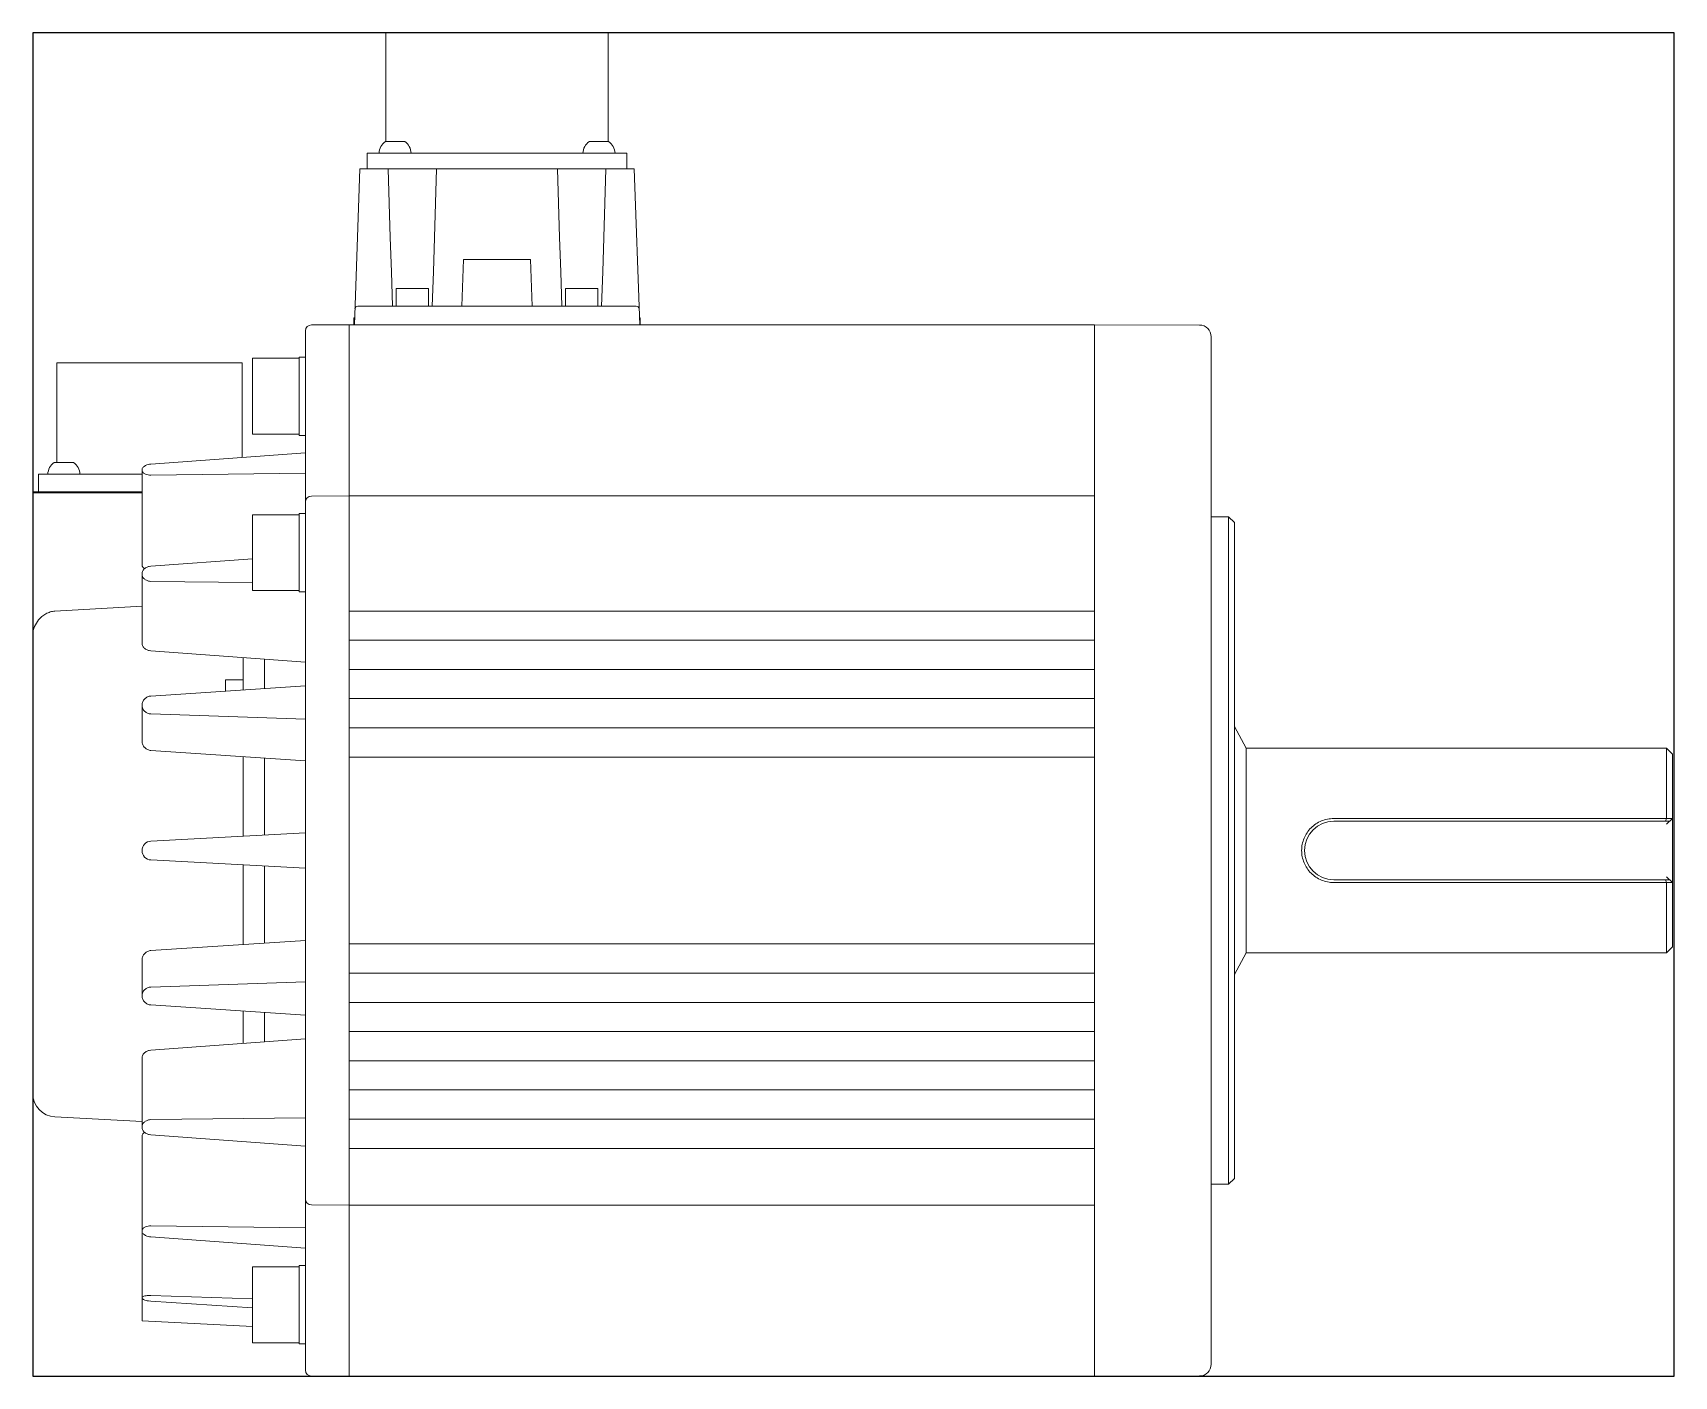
# Model space of a CAD drawing. Header units: millimetres. Extents: x 100 to 381, y 50 to 280.
import ezdxf
from ezdxf.enums import TextEntityAlignment as Align

# ---------------------------------------------------------------- set-up
doc = ezdxf.new("R2010")
doc.units = ezdxf.units.MM
for name, color, linetype, lineweight in [('EPLAN_Graphic', 240, 'Continuous', 50), ('EPLAN_Property', 1, 'Continuous', 25), ('EPLAN_Symbol', 7, 'Continuous', 25)]:
    doc.layers.add(name, color=color, linetype=linetype, lineweight=lineweight)
doc.styles.add('Tahoma', font='')
doc.styles.get('Tahoma').set_extended_font_data('Tahoma')

# ---------------------------------------------------------------- blocks, each defined once
blk = doc.blocks.new('EPLSYM_LibrarySPECIAL_Symbol12_Variant0_Placement8')
at = {"layer": 'EPLAN_Symbol', "ltscale": 4}
blk.add_lwpolyline([(0, -230), (281.1, -230), (281.1, 0), (0, 0)], close=True, dxfattribs=at)
at = {"layer": 'EPLAN_Property', "style": 'Tahoma'}
blk.add_attdef('Legend_Item', text='', height=1.63, dxfattribs=at).set_placement((0, -5.4), align=Align.BOTTOM_CENTER)

msp = doc.modelspace()

# ---------------------------------------------------------------- linework, layer by layer
at = {"layer": 'EPLAN_Graphic', "linetype": 'Continuous', "lineweight": 0, "ltscale": 32.669998}
for p, q in [((160.46, 261.4), (160.46, 280)), ((160.46, 280), (198.54, 280)), ((198.54, 261.4), (198.54, 280)), ((157.28, 256.7), (157.28, 259.4)), ((157.28, 259.4), (201.72, 259.4)), ((160.39, 261.4), (163.69, 261.4)), ((195.31, 261.4), (198.61, 261.4)), ((201.72, 259.4), (201.72, 256.7)), ((155.07, 230), (156, 256.7)), ((156, 256.7), (203, 256.7)), ((203, 256.7), (203.93, 230)), ((173.5, 233.2), (173.78, 241.2)), ((185.22, 241.2), (173.78, 241.2)), ((185.5, 233.2), (185.22, 241.2)), ((162.25, 236.2), (162.25, 233.2)), ((167.75, 236.2), (162.25, 236.2)), ((167.75, 236.2), (167.75, 233.2)), ((191.25, 236.2), (191.25, 233.2)), ((196.75, 236.2), (191.25, 236.2)), ((196.75, 236.2), (196.75, 233.2)), ((155, 230), (155, 231.22)), ((155, 231.22), (155.11, 231.22)), ((155.66, 233.2), (203.34, 233.2)), ((203.89, 231.22), (204, 231.22)), ((204, 230), (204, 231.22)), ((146.7, 51.01), (146.7, 228.99)), ((147.7, 229.99), (154.2, 230)), ((154.2, 181), (154.2, 230)), ((154.2, 50), (154.2, 230)), ((281.8, 230), (154.2, 230)), ((281.8, 50), (281.8, 230)), ((299.8, 229.97), (281.8, 230)), ((301.8, 227.97), (301.8, 52.03)), ((104.12, 206.43), (104.12, 223.48)), ((104.12, 223.48), (135.87, 223.48)), ((135.87, 207.31), (135.87, 223.48)), ((137.6, 211.27), (137.6, 224.27)), ((137.6, 224.27), (145.6, 224.27)), ((145.6, 224.47), (145.6, 211.07)), ((145.6, 224.47), (146.7, 224.47)), ((137.6, 211.27), (145.6, 211.27)), ((145.6, 211.07), (146.7, 211.07)), ((146.7, 208.1), (120.23, 206.17)), ((103.67, 206.43), (106.97, 206.43)), ((100.95, 201.43), (100.95, 204.43)), ((100.95, 204.43), (118.7, 204.43)), ((118.7, 188.92), (118.7, 205.15)), ((120.23, 204.27), (146.7, 204.58)), ((100, 201.23), (100.2, 201.43)), ((100, 98.39), (100, 201.23)), ((118.7, 201.23), (100, 201.23)), ((118.7, 201.43), (100.2, 201.43)), ((147.7, 200.69), (154.2, 200.7)), ((281.8, 200.7), (154.2, 200.7)), ((137.6, 184.5), (137.6, 197.5)), ((137.6, 197.5), (145.6, 197.5)), ((145.6, 197.7), (145.6, 184.3)), ((145.6, 197.7), (146.7, 197.7)), ((301.8, 197.15), (304.8, 197.15)), ((304.8, 82.85), (304.8, 197.15)), ((304.8, 197.15), (305.8, 196.15)), ((281.8, 181), (281.8, 195.7)), ((305.8, 83.85), (305.8, 196.15)), ((137.6, 189.96), (120.23, 188.69)), ((118.7, 175.54), (118.7, 187.34)), ((120.23, 186.08), (137.6, 185.88)), ((137.6, 184.5), (145.6, 184.5)), ((145.6, 184.3), (146.7, 184.3)), ((118.7, 181.85), (103.79, 180.98)), ((281.8, 181), (154.2, 181)), ((154.2, 171), (154.2, 176)), ((281.8, 176), (154.2, 176)), ((281.8, 171), (281.8, 176)), ((120.23, 174.19), (146.7, 172.25)), ((136, 173.04), (136, 167.49)), ((139.7, 172.76), (139.7, 167.73)), ((133, 169.25), (133, 167.29)), ((133, 169.25), (136, 169.25)), ((281.8, 171), (154.2, 171)), ((146.7, 168.19), (120.23, 166.44)), ((154.2, 161), (154.2, 166)), ((281.8, 166), (154.2, 166)), ((281.8, 161), (281.8, 166)), ((118.7, 158.69), (118.7, 164.89)), ((120.23, 163.38), (146.7, 162.49)), ((281.8, 161), (154.2, 161)), ((307.8, 157.5), (305.8, 161.25)), ((379.8, 157.5), (307.8, 157.5)), ((307.8, 122.5), (307.8, 157.5)), ((380.8, 156.5), (379.8, 157.5)), ((379.8, 145.47), (379.8, 157.5)), ((120.23, 157.13), (146.7, 155.38)), ((136, 156.09), (136, 142.44)), ((139.7, 155.84), (139.7, 142.63)), ((154.2, 124), (154.2, 156)), ((281.8, 156), (154.2, 156)), ((281.8, 124), (281.8, 156)), ((380.8, 123.5), (380.8, 156.5)), ((379.8, 145.47), (322.8, 145.47)), ((322.8, 145), (380.3, 145)), ((379.59, 145), (379.8, 145.47)), ((379.8, 144.5), (380.8, 145.5)), ((379.8, 145.49), (380.8, 145.49)), ((146.7, 143), (120.23, 141.61)), ((120.23, 138.39), (146.7, 137)), ((136, 137.56), (136, 123.91)), ((139.7, 137.37), (139.7, 124.16)), ((380.3, 135), (322.8, 135)), ((379.59, 135), (379.8, 134.53)), ((379.8, 135.5), (380.8, 134.5)), ((379.8, 134.53), (322.8, 134.53)), ((379.8, 122.5), (379.8, 134.53)), ((380.8, 134.51), (379.8, 134.51)), ((146.7, 124.62), (120.23, 122.87)), ((281.8, 124), (154.2, 124)), ((118.7, 121.31), (118.7, 115.11)), ((307.8, 122.5), (305.8, 118.75)), ((379.8, 122.5), (307.8, 122.5)), ((380.8, 123.5), (379.8, 122.5)), ((154.2, 114), (154.2, 119)), ((281.8, 119), (154.2, 119)), ((281.8, 114), (281.8, 119)), ((146.7, 117.51), (120.23, 116.62)), ((120.23, 113.56), (146.7, 111.81)), ((136, 112.51), (136, 106.96)), ((281.8, 114), (154.2, 114)), ((139.7, 112.27), (139.7, 107.24)), ((146.7, 107.75), (120.23, 105.81)), ((154.2, 104), (154.2, 109)), ((281.8, 109), (154.2, 109)), ((281.8, 104), (281.8, 109)), ((118.7, 104.46), (118.7, 92.66)), ((281.8, 104), (154.2, 104)), ((154.2, 94), (154.2, 99)), ((281.8, 99), (154.2, 99)), ((281.8, 94), (281.8, 99)), ((103.79, 94.4), (118.7, 93.62)), ((146.7, 94.23), (120.23, 93.92)), ((281.8, 94), (154.2, 94)), ((118.7, 91.08), (118.7, 59.47)), ((120.23, 91.31), (146.7, 89.37)), ((154.2, 50), (154.2, 89)), ((281.8, 89), (154.2, 89)), ((281.8, 84.3), (281.8, 89)), ((301.8, 82.85), (304.8, 82.85)), ((304.8, 82.85), (305.8, 83.85)), ((147.7, 79.31), (154.2, 79.3)), ((281.8, 79.3), (154.2, 79.3)), ((146.7, 75.42), (120.23, 75.73)), ((120.23, 73.83), (146.7, 71.9)), ((137.6, 55.73), (137.6, 68.73)), ((137.6, 68.73), (145.6, 68.73)), ((145.6, 68.93), (145.6, 55.53)), ((145.6, 68.93), (146.7, 68.93)), ((137.6, 63.25), (120.23, 63.83)), ((120.23, 62.83), (137.6, 61.69)), ((137.6, 58.48), (118.7, 59.47)), ((137.6, 55.73), (145.6, 55.73)), ((145.6, 55.53), (146.7, 55.53)), ((147.7, 50.01), (154.2, 50)), ((281.8, 50), (154.2, 50)), ((299.8, 50.03), (281.8, 50))]:
    msp.add_line(p, q, dxfattribs=at)
for points in [[(161.6, 233.2), (161.4, 239.07), (161.21, 244.95), (161.04, 250.82), (160.88, 256.7)], [(169.12, 256.7), (168.96, 250.82), (168.79, 244.95), (168.6, 239.07), (168.4, 233.2)], [(190.6, 233.2), (190.4, 239.07), (190.21, 244.95), (190.04, 250.82), (189.88, 256.7)], [(198.12, 256.7), (197.96, 250.82), (197.79, 244.95), (197.6, 239.07), (197.4, 233.2)], [(120.23, 206.17), (119.98, 206.14), (119.74, 206.08), (119.5, 206.01), (119.28, 205.9), (119.07, 205.77), (118.97, 205.69), (118.89, 205.6), (118.81, 205.5), (118.75, 205.39), (118.71, 205.28), (118.7, 205.15)], [(118.7, 205.15), (118.71, 205.03), (118.75, 204.92), (118.81, 204.81), (118.89, 204.72), (118.97, 204.63), (119.07, 204.56), (119.18, 204.5), (119.28, 204.45), (119.51, 204.36), (119.75, 204.31), (119.99, 204.28), (120.23, 204.27)], [(118.7, 188.92), (118.71, 188.82), (118.74, 188.71), (118.78, 188.62), (118.84, 188.53), (118.9, 188.45), (118.98, 188.38), (119.14, 188.25)], [(120.23, 188.69), (119.95, 188.65), (119.82, 188.61), (119.69, 188.57), (119.56, 188.52), (119.43, 188.45), (119.31, 188.38), (119.2, 188.3), (119.09, 188.2), (119, 188.1), (118.91, 187.99), (118.84, 187.87), (118.78, 187.75), (118.74, 187.61), (118.71, 187.48), (118.7, 187.34)], [(118.7, 187.34), (118.71, 187.2), (118.74, 187.06), (118.78, 186.93), (118.84, 186.81), (118.91, 186.7), (119, 186.59), (119.1, 186.49), (119.2, 186.41), (119.32, 186.33), (119.44, 186.26), (119.56, 186.21), (119.69, 186.16), (119.82, 186.13), (119.96, 186.1), (120.23, 186.08)], [(101, 179.48), (101.27, 179.78), (101.41, 179.93), (101.56, 180.07), (101.72, 180.2), (101.89, 180.32), (102.06, 180.43), (102.23, 180.53), (102.42, 180.62), (102.6, 180.71), (102.79, 180.78), (102.99, 180.84), (103.18, 180.9), (103.38, 180.94), (103.59, 180.96), (103.79, 180.98)], [(100, 177.02), (100.02, 177.35), (100.07, 177.69), (100.17, 178.01), (100.29, 178.33), (100.44, 178.63), (100.61, 178.93), (100.8, 179.21), (101, 179.48)], [(118.7, 175.54), (118.71, 175.4), (118.74, 175.27), (118.78, 175.13), (118.84, 175.01), (118.91, 174.89), (119, 174.78), (119.09, 174.67), (119.2, 174.58), (119.31, 174.5), (119.43, 174.43), (119.56, 174.36), (119.69, 174.31), (119.82, 174.26), (119.95, 174.23), (120.23, 174.19)], [(120.23, 166.44), (120.08, 166.43), (119.93, 166.4), (119.79, 166.36), (119.65, 166.3), (119.52, 166.23), (119.39, 166.15), (119.27, 166.06), (119.16, 165.96), (119.06, 165.85), (118.97, 165.73), (118.89, 165.61), (118.82, 165.47), (118.77, 165.33), (118.73, 165.18), (118.71, 165.04), (118.7, 164.89)], [(118.7, 164.89), (118.71, 164.74), (118.73, 164.59), (118.77, 164.45), (118.82, 164.31), (118.89, 164.17), (118.96, 164.05), (119.05, 163.93), (119.16, 163.82), (119.27, 163.73), (119.39, 163.64), (119.52, 163.56), (119.65, 163.5), (119.79, 163.45), (119.94, 163.41), (120.08, 163.39), (120.23, 163.38)], [(118.7, 158.69), (118.71, 158.54), (118.73, 158.39), (118.77, 158.24), (118.82, 158.1), (118.89, 157.97), (118.97, 157.84), (119.06, 157.72), (119.16, 157.61), (119.27, 157.51), (119.39, 157.42), (119.52, 157.34), (119.65, 157.27), (119.79, 157.22), (119.93, 157.17), (120.08, 157.14), (120.23, 157.13)], [(322.8, 145.47), (322.53, 145.47), (322.26, 145.45), (321.99, 145.42), (321.73, 145.37), (321.47, 145.31), (321.21, 145.24), (320.95, 145.16), (320.7, 145.06), (320.45, 144.95), (320.21, 144.83), (319.97, 144.7), (319.75, 144.56), (319.52, 144.41), (319.31, 144.24), (319.11, 144.07), (318.91, 143.88), (318.72, 143.69), (318.55, 143.48), (318.38, 143.27), (318.23, 143.05), (318.08, 142.82), (317.95, 142.59), (317.83, 142.35), (317.72, 142.1), (317.62, 141.85), (317.54, 141.59), (317.46, 141.33), (317.41, 141.07), (317.36, 140.81), (317.33, 140.54), (317.31, 140.27), (317.3, 140), (317.31, 139.73), (317.33, 139.46), (317.36, 139.19), (317.41, 138.93), (317.46, 138.67), (317.54, 138.41), (317.62, 138.15), (317.72, 137.9), (317.83, 137.65), (317.95, 137.41), (318.08, 137.18), (318.23, 136.95), (318.38, 136.73), (318.55, 136.52), (318.72, 136.31), (318.91, 136.12), (319.11, 135.93), (319.31, 135.76), (319.52, 135.59), (319.75, 135.44), (319.97, 135.3), (320.21, 135.17), (320.45, 135.05), (320.7, 134.94), (320.95, 134.84), (321.21, 134.76), (321.47, 134.69), (321.73, 134.63), (321.99, 134.58), (322.26, 134.55), (322.53, 134.53), (322.8, 134.53)], [(120.23, 122.87), (120.08, 122.86), (119.93, 122.83), (119.79, 122.78), (119.65, 122.73), (119.52, 122.66), (119.39, 122.58), (119.27, 122.49), (119.16, 122.39), (119.06, 122.28), (118.97, 122.16), (118.89, 122.03), (118.82, 121.9), (118.77, 121.76), (118.73, 121.61), (118.71, 121.46), (118.7, 121.31)], [(120.23, 116.62), (120.08, 116.61), (119.94, 116.59), (119.79, 116.55), (119.65, 116.5), (119.52, 116.44), (119.39, 116.36), (119.27, 116.27), (119.16, 116.18), (119.05, 116.07), (118.96, 115.95), (118.89, 115.83), (118.82, 115.69), (118.77, 115.55), (118.73, 115.41), (118.71, 115.26), (118.7, 115.11)], [(118.7, 115.11), (118.71, 114.96), (118.73, 114.82), (118.77, 114.67), (118.82, 114.53), (118.89, 114.39), (118.97, 114.27), (119.06, 114.15), (119.16, 114.04), (119.27, 113.94), (119.39, 113.85), (119.52, 113.77), (119.65, 113.7), (119.79, 113.64), (119.93, 113.6), (120.08, 113.57), (120.23, 113.56)], [(120.23, 105.81), (119.95, 105.77), (119.82, 105.74), (119.69, 105.69), (119.56, 105.64), (119.43, 105.57), (119.31, 105.5), (119.2, 105.42), (119.09, 105.33), (119, 105.22), (118.91, 105.11), (118.84, 104.99), (118.78, 104.87), (118.74, 104.73), (118.71, 104.6), (118.7, 104.46)], [(120.23, 93.92), (119.96, 93.9), (119.82, 93.87), (119.69, 93.84), (119.56, 93.79), (119.44, 93.74), (119.32, 93.67), (119.2, 93.59), (119.1, 93.51), (119, 93.41), (118.91, 93.3), (118.84, 93.19), (118.78, 93.07), (118.74, 92.94), (118.71, 92.8), (118.7, 92.66)], [(118.7, 92.66), (118.71, 92.52), (118.74, 92.39), (118.78, 92.25), (118.84, 92.13), (118.91, 92.01), (119, 91.9), (119.09, 91.8), (119.2, 91.7), (119.31, 91.62), (119.43, 91.55), (119.56, 91.48), (119.69, 91.43), (119.82, 91.39), (119.95, 91.35), (120.23, 91.31)], [(119.14, 91.75), (118.98, 91.62), (118.9, 91.55), (118.84, 91.47), (118.78, 91.38), (118.74, 91.29), (118.71, 91.18), (118.7, 91.08)], [(120.23, 75.73), (119.99, 75.72), (119.75, 75.69), (119.51, 75.64), (119.28, 75.55), (119.18, 75.5), (119.07, 75.44), (118.97, 75.37), (118.89, 75.28), (118.81, 75.19), (118.75, 75.08), (118.71, 74.97), (118.7, 74.85)], [(118.7, 74.85), (118.71, 74.72), (118.75, 74.61), (118.81, 74.5), (118.89, 74.4), (118.97, 74.31), (119.07, 74.23), (119.28, 74.1), (119.5, 73.99), (119.74, 73.92), (119.98, 73.86), (120.23, 73.83)], [(120.23, 63.83), (119.81, 63.83), (119.6, 63.81), (119.4, 63.78), (119.19, 63.74), (118.99, 63.68), (118.89, 63.64), (118.81, 63.58), (118.73, 63.51), (118.71, 63.46), (118.7, 63.41)], [(118.7, 63.41), (118.71, 63.36), (118.73, 63.31), (118.8, 63.23), (118.89, 63.16), (118.98, 63.11), (119.18, 63.03), (119.39, 62.97), (119.59, 62.92), (119.8, 62.88), (120.23, 62.83)]]:
    msp.add_lwpolyline(points, dxfattribs=at)
for centre, radius, start, end in [((161.79, 259.33), 2.5, 124.0272, 178.3512), ((162.29, 259.33), 2.5, 1.6488, 55.9728), ((196.71, 259.33), 2.5, 124.0272, 178.3512), ((197.21, 259.33), 2.5, 1.6488, 55.9728), ((155.66, 232.7), 0.5, 90.0001, 178), ((203.34, 232.7), 0.5, 2, 90), ((147.7, 228.99), 1, 90.1, 180), ((299.8, 227.97), 2, 0, 89.9), ((105.07, 204.36), 2.5, 124.0272, 178.3512), ((105.57, 204.36), 2.5, 1.6488, 55.9728), ((147.7, 199.69), 1, 90.1, 180), ((322.8, 140), 5, 90, 270), ((120.32, 140), 1.62, 93, 267), ((104, 98.39), 4, 180, 267), ((147.7, 80.31), 1, 180, 269.9), ((147.7, 51.01), 1, 180, 269.9), ((299.8, 52.03), 2, 270.1, 0)]:
    msp.add_arc(centre, radius, start, end, dxfattribs=at)

# ---------------------------------------------------------------- block references
msp.add_blockref('EPLSYM_LibrarySPECIAL_Symbol12_Variant0_Placement8', (100, 280))

doc.saveas('drawing.dxf')
